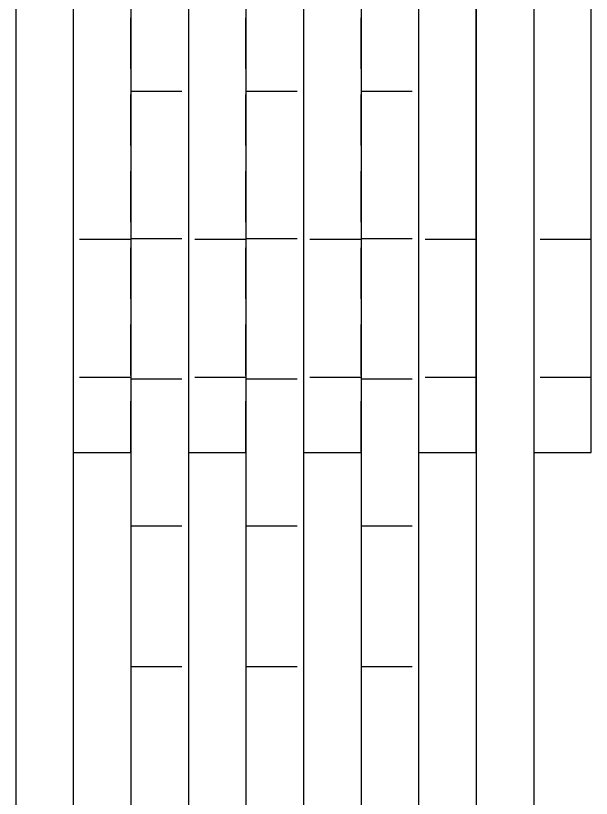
# Model space of a CAD drawing. Header units: millimetres. Extents: x -116965 to 323937, y 291661 to 566926.
# Drawn here: x -23804.67 to -23768.95, y 302851.66 to 302900.26 of the extents above; entities that cross this region are included whole.
import ezdxf

# ---------------------------------------------------------------- set-up
doc = ezdxf.new("R2010")
doc.units = ezdxf.units.MM
doc.linetypes.add('HIDDEN2', pattern=[4.7625, 3.175, -1.5875])
doc.layers.add('ALPHA', color=255, linetype='Continuous')
doc.layers.add('Pointille_Court', color=40, linetype='HIDDEN2', lineweight=25)

msp = doc.modelspace()

# ---------------------------------------------------------------- linework, layer by layer
at = {"layer": 'ALPHA'}
for p, q in [((-23804.667779, 302908.854098), (-23804.667779, 302819.568384)), ((-23801.096351, 302908.854098), (-23801.096351, 302819.568384)), ((-23801.096346, 302909.137493), (-23801.096346, 302873.139808)), ((-23797.524922, 302908.854098), (-23797.524922, 302819.568384)), ((-23793.953493, 302908.854098), (-23793.953493, 302819.568384)), ((-23793.953489, 302909.137493), (-23793.953489, 302873.139808)), ((-23790.382065, 302908.854098), (-23790.382065, 302819.568384)), ((-23786.810636, 302908.854098), (-23786.810636, 302819.568384)), ((-23786.810632, 302909.137492), (-23786.810632, 302873.139808)), ((-23783.239208, 302908.854098), (-23783.239208, 302819.568384)), ((-23779.667779, 302908.854098), (-23779.667779, 302819.568384)), ((-23779.667775, 302909.137492), (-23779.667774, 302873.139808)), ((-23776.096351, 302908.854098), (-23776.096351, 302819.568384)), ((-23776.096346, 302873.139808), (-23776.096346, 302909.054848)), ((-23772.524922, 302908.854098), (-23772.524922, 302819.568384)), ((-23772.524918, 302909.137492), (-23772.524917, 302873.139809)), ((-23768.953489, 302873.139809), (-23768.953489, 302903.139813)), ((-23801.096346, 302873.139808), (-23797.524922, 302873.139808)), ((-23793.953489, 302873.139808), (-23790.382065, 302873.139808)), ((-23786.810632, 302873.139808), (-23783.239208, 302873.139808)), ((-23779.667774, 302873.139808), (-23776.096346, 302873.139808)), ((-23772.524917, 302873.139809), (-23768.953489, 302873.139809))]:
    msp.add_line(p, q, dxfattribs=at)
at = {"layer": 'Pointille_Court'}
for p, q in [((-23797.524917, 302873.139808), (-23797.524918, 302908.854098)), ((-23790.38206, 302873.139808), (-23790.382061, 302908.854098)), ((-23783.239203, 302873.139808), (-23783.239204, 302908.854098)), ((-23797.524922, 302895.568384), (-23793.953493, 302895.568384)), ((-23790.382065, 302895.568384), (-23786.810636, 302895.568384)), ((-23783.239208, 302895.568384), (-23779.667779, 302895.568384)), ((-23797.524918, 302886.354094), (-23801.096346, 302886.354094)), ((-23797.524922, 302886.425527), (-23793.953493, 302886.425527)), ((-23790.38206, 302886.354094), (-23793.953489, 302886.354094)), ((-23790.382065, 302886.425527), (-23786.810636, 302886.425527)), ((-23783.239203, 302886.354094), (-23786.810632, 302886.354094)), ((-23783.239208, 302886.425527), (-23779.667779, 302886.425527)), ((-23776.096346, 302886.354094), (-23779.667775, 302886.354094)), ((-23768.953489, 302886.354094), (-23772.524918, 302886.354094)), ((-23797.524917, 302877.782665), (-23801.096346, 302877.782665)), ((-23797.524922, 302877.711241), (-23793.953493, 302877.711241)), ((-23790.38206, 302877.782665), (-23793.953489, 302877.782665)), ((-23790.382065, 302877.711241), (-23786.810636, 302877.711241)), ((-23783.239203, 302877.782666), (-23786.810632, 302877.782665)), ((-23783.239208, 302877.711241), (-23779.667779, 302877.711241)), ((-23776.096346, 302877.782666), (-23779.667775, 302877.782666)), ((-23768.953489, 302877.782666), (-23772.524917, 302877.782666)), ((-23797.524922, 302873.139808), (-23797.524917, 302873.139808)), ((-23790.382065, 302873.139808), (-23790.38206, 302873.139808)), ((-23783.239208, 302873.139808), (-23783.239203, 302873.139808)), ((-23797.524922, 302868.568384), (-23793.953493, 302868.568384)), ((-23790.382065, 302868.568384), (-23786.810636, 302868.568384)), ((-23783.239208, 302868.568384), (-23779.667779, 302868.568384)), ((-23797.524922, 302859.854098), (-23793.953493, 302859.854098)), ((-23790.382065, 302859.854098), (-23786.810636, 302859.854098)), ((-23783.239208, 302859.854098), (-23779.667779, 302859.854098))]:
    msp.add_line(p, q, dxfattribs=at)

doc.saveas('drawing.dxf')
